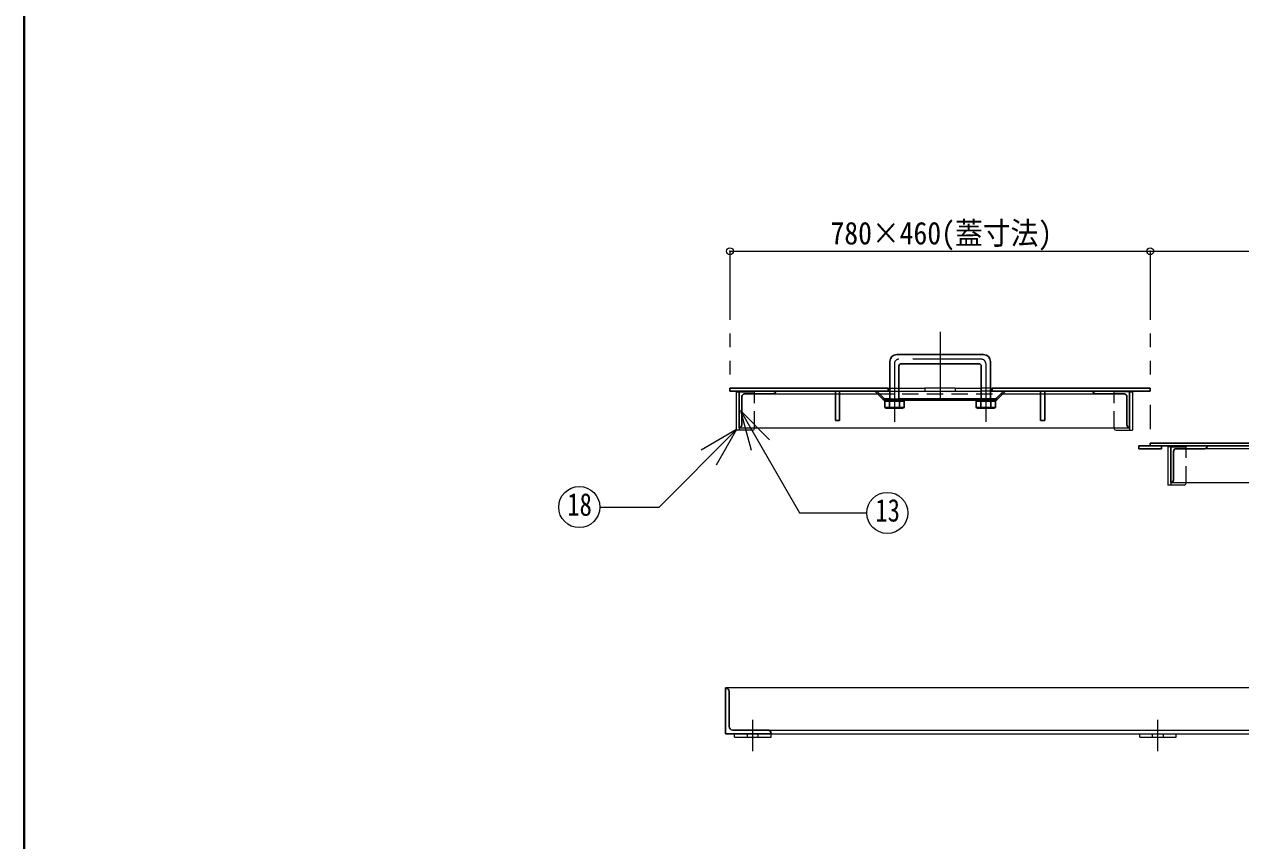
# Model space of a CAD drawing. Units: millimetres at full size, sheet at 1:15; details may follow other scales. Extents: x -3188 to 2887, y -2113 to 2102.
# Drawn here: x -3188 to -1856, y -240 to 654 of the extents above; entities that cross this region are included whole.
import ezdxf
from ezdxf.enums import TextEntityAlignment as Align

# ---------------------------------------------------------------- set-up
doc = ezdxf.new("R2010")
doc.units = ezdxf.units.MM
doc.header["$LTSCALE"] = 15
doc.header["$PDMODE"] = 32
doc.header["$PDSIZE"] = 7.5
doc.linetypes.add('CHAIN1', pattern=[8, 5, -1, 1, -1])
doc.linetypes.add('DASHED1', pattern=[1.8, 1.2, -0.6])
doc.layers.add('0-0_ﾚｲﾔ1', color=4, linetype='Continuous', lineweight=9)
doc.styles.add('ＭＳ ゴシック', font='')
doc.styles.get('ＭＳ ゴシック').set_extended_font_data('MS Gothic')

msp = doc.modelspace()

# ---------------------------------------------------------------- linework, layer by layer
at = {"layer": '0-0_ﾚｲﾔ1', "color": 1, "lineweight": 40}
msp.add_line((-3187.84, -2112.82), (-3187.84, 2102.18), dxfattribs=at)
at = {"layer": '0-0_ﾚｲﾔ1', "linetype": 'CHAIN1'}
for p, q in [((-2415.34, 405.38), (-2415.34, 270.38)), ((-1955.34, 405.38), (-1955.34, 270.38)), ((-2185.34, 317.18), (-2185.34, 237.18)), ((-2235.34, 282.18), (-2235.34, 218.68)), ((-2140.34, 287.18), (-2230.34, 287.18)), ((-2135.34, 282.18), (-2135.34, 218.68)), ((-1955.34, 237.18), (-1955.34, 210.38)), ((-2390.34, -141.82), (-2390.34, -107.82)), ((-1946.84, -141.82), (-1946.84, -107.82))]:
    msp.add_line(p, q, dxfattribs=at)
at = {"layer": '0-0_ﾚｲﾔ1'}
for p, q in [((-2415.34, 405.38), (-1955.34, 405.38)), ((-1955.34, 405.38), (-1495.34, 405.38)), ((-2168.76, 255.38), (-2201.93, 255.38)), ((-2368.34, 249.18), (-2299.84, 249.18)), ((-2295.34, 249.18), (-2253.84, 249.18)), ((-2201.93, 252.18), (-2168.76, 252.18)), ((-2116.84, 249.18), (-2075.34, 249.18)), ((-2070.84, 249.18), (-2014.84, 249.18)), ((-2405.34, 212.18), (-1977.84, 212.18)), ((-2390.54, 209.38), (-2405.34, 209.38)), ((-2388.54, 211.38), (-2388.54, 212.18)), ((-1994.64, 211.38), (-1994.64, 212.18)), ((-1992.64, 209.38), (-1977.84, 209.38)), ((-1839.84, 189.18), (-1895.84, 189.18)), ((-1932.84, 152.18), (-1517.84, 152.18)), ((-1918.04, 149.38), (-1932.84, 149.38)), ((-1916.04, 151.38), (-1916.04, 152.18)), ((-2410.34, -126.82), (-2410.34, -122.82)), ((-2410.34, -126.82), (-2370.34, -126.82)), ((-2370.34, -126.82), (-2370.34, -122.82)), ((-1966.84, -126.82), (-1966.84, -122.82)), ((-1966.84, -126.82), (-1926.84, -126.82)), ((-1926.84, -126.82), (-1926.84, -122.82))]:
    msp.add_line(p, q, dxfattribs=at)
at = {"layer": '0-0_ﾚｲﾔ1', "color": 5, "lineweight": 25}
for p, q in [((-2240.34, 284.68), (-2240.34, 241.68)), ((-2137.84, 292.18), (-2232.84, 292.18)), ((-2230.34, 279.68), (-2230.34, 241.68)), ((-2142.84, 282.18), (-2227.84, 282.18)), ((-2140.34, 279.68), (-2140.34, 241.68)), ((-2130.34, 284.68), (-2130.34, 241.68)), ((-2415.34, 255.38), (-2242.34, 255.38)), ((-2415.34, 255.38), (-2415.34, 252.18)), ((-2242.34, 255.38), (-2242.34, 252.18)), ((-2128.34, 255.38), (-1955.34, 255.38)), ((-2128.34, 255.38), (-2128.34, 252.18)), ((-1955.34, 255.38), (-1955.34, 252.18)), ((-2415.34, 252.18), (-2242.34, 252.18)), ((-2405.34, 252.18), (-2405.34, 212.18)), ((-2402.34, 246.18), (-2402.34, 215.18)), ((-2368.34, 249.18), (-2399.34, 249.18)), ((-2299.84, 252.18), (-2299.84, 220.18)), ((-2295.34, 252.18), (-2295.34, 220.18)), ((-2247.72, 243.06), (-2256.84, 252.18)), ((-2247.1, 244.56), (-2254.72, 252.18)), ((-2245.84, 241.18), (-2244.34, 241.68)), ((-2245.84, 241.18), (-2224.84, 241.18)), ((-2245.84, 241.18), (-2245.84, 234.18)), ((-2245.6, 242.18), (-2241.34, 242.18)), ((-2244.98, 243.68), (-2241.34, 243.68)), ((-2244.34, 241.68), (-2226.34, 241.68)), ((-2241.34, 243.68), (-2241.34, 242.18)), ((-2240.84, 241.18), (-2240.84, 234.18)), ((-2229.84, 241.18), (-2229.84, 234.18)), ((-2229.34, 243.68), (-2229.34, 242.18)), ((-2229.34, 243.68), (-2141.34, 243.68)), ((-2229.34, 242.18), (-2141.34, 242.18)), ((-2145.84, 241.18), (-2144.34, 241.68)), ((-2145.84, 241.18), (-2124.84, 241.18)), ((-2144.34, 241.68), (-2126.34, 241.68)), ((-2141.34, 243.68), (-2141.34, 242.18)), ((-2140.84, 241.18), (-2140.84, 234.18)), ((-2135.34, 241.68), (-2129.84, 241.18)), ((-2129.84, 241.18), (-2126.34, 241.68)), ((-2129.34, 243.68), (-2129.34, 242.18)), ((-2125.71, 243.68), (-2129.34, 243.68)), ((-2129.34, 242.18), (-2125.09, 242.18)), ((-2128.34, 252.18), (-1955.34, 252.18)), ((-2123.59, 244.56), (-2115.96, 252.18)), ((-2122.96, 243.06), (-2113.84, 252.18)), ((-2075.34, 252.18), (-2075.34, 220.18)), ((-2070.84, 252.18), (-2070.84, 220.18)), ((-1983.84, 249.18), (-2014.84, 249.18)), ((-1980.84, 215.18), (-1980.84, 246.18)), ((-1977.84, 252.18), (-1977.84, 212.18)), ((-2245.84, 234.18), (-2224.84, 234.18)), ((-2245.84, 234.18), (-2244.34, 233.68)), ((-2244.34, 233.68), (-2240.84, 234.18)), ((-2244.34, 233.68), (-2226.34, 233.68)), ((-2240.84, 234.18), (-2235.34, 233.68)), ((-2235.34, 233.68), (-2229.84, 234.18)), ((-2229.84, 234.18), (-2226.34, 233.68)), ((-2145.84, 234.18), (-2124.84, 234.18)), ((-2144.34, 233.68), (-2126.34, 233.68)), ((-2124.84, 234.18), (-2126.34, 233.68)), ((-2299.84, 220.18), (-2295.34, 220.18)), ((-2075.34, 220.18), (-2070.84, 220.18)), ((-1967.84, 192.18), (-1782.34, 192.18)), ((-1967.84, 192.18), (-1967.84, 188.98)), ((-1967.84, 188.98), (-1942.84, 188.98)), ((-1955.34, 195.38), (-1782.34, 195.38)), ((-1955.34, 195.38), (-1955.34, 192.18)), ((-1942.84, 192.18), (-1942.84, 188.98)), ((-1932.84, 192.18), (-1932.84, 152.18)), ((-1895.84, 189.18), (-1926.84, 189.18)), ((-1929.84, 186.18), (-1929.84, 155.18)), ((-2420.34, -122.82), (-2420.34, -72.82)), ((-2416.34, -114.82), (-2416.34, -76.82)), ((-2412.34, -118.82), (-2374.34, -118.82)), ((-2420.34, -122.82), (-2370.34, -122.82))]:
    msp.add_line(p, q, dxfattribs=at)
at = {"layer": '0-0_ﾚｲﾔ1', "color": 7, "lineweight": 18}
for p, q in [((-2242.34, 255.38), (-2240.34, 255.38)), ((-2230.34, 255.38), (-2201.93, 255.38)), ((-2201.93, 255.38), (-2201.93, 252.18)), ((-2168.76, 255.38), (-2140.34, 255.38)), ((-2168.76, 255.38), (-2168.76, 252.18)), ((-2130.34, 255.38), (-2128.34, 255.38)), ((-2408.54, 251.38), (-2408.54, 209.38)), ((-2408.54, 251.38), (-2405.34, 251.38)), ((-2242.34, 252.18), (-2240.34, 252.18)), ((-2241.34, 243.68), (-2240.34, 243.68)), ((-2241.34, 242.18), (-2240.34, 242.18)), ((-2230.34, 252.18), (-2201.93, 252.18)), ((-2229.34, 243.68), (-2230.34, 243.68)), ((-2229.34, 242.18), (-2230.34, 242.18)), ((-2168.76, 252.18), (-2140.34, 252.18)), ((-2141.34, 243.68), (-2140.34, 243.68)), ((-2141.34, 242.18), (-2140.34, 242.18)), ((-2130.34, 252.18), (-2128.34, 252.18)), ((-2129.34, 243.68), (-2130.34, 243.68)), ((-2129.34, 242.18), (-2130.34, 242.18)), ((-1977.84, 251.38), (-1974.64, 251.38)), ((-1974.64, 251.38), (-1974.64, 209.38)), ((-2403.92, 230.86), (-2392.27, 187.4)), ((-2403.92, 230.86), (-2339.25, 118.85)), ((-2403.92, 230.86), (-2372.1, 199.04)), ((-2408.06, 210.05), (-2492.89, 125.22)), ((-2408.06, 210.05), (-2447.03, 187.55)), ((-2408.06, 210.05), (-2430.56, 171.08)), ((-2405.34, 209.38), (-2408.54, 209.38)), ((-2405.34, 212.18), (-2405.34, 209.38)), ((-1977.84, 212.18), (-1977.84, 209.38)), ((-1977.84, 209.38), (-1974.64, 209.38)), ((-1932.84, 149.38), (-1936.04, 149.38)), ((-1932.84, 152.18), (-1932.84, 149.38)), ((-2557.86, 125.22), (-2492.89, 125.22)), ((-2339.25, 118.85), (-2265.58, 118.85)), ((-1030.34, -72.82), (-2420.34, -72.82)), ((-2374.34, -118.82), (-1076.34, -118.82)), ((-2370.34, -122.82), (-1080.34, -122.82))]:
    msp.add_line(p, q, dxfattribs=at)
at = {"layer": '0-0_ﾚｲﾔ1', "linetype": 'DASHED1'}
for p, q in [((-2240.34, 255.38), (-2230.34, 255.38)), ((-2130.34, 255.38), (-2140.34, 255.38)), ((-2405.34, 251.38), (-2388.54, 251.38)), ((-2388.54, 212.18), (-2388.54, 251.38)), ((-2299.84, 249.18), (-2295.34, 249.18)), ((-2253.84, 249.18), (-2116.84, 249.18)), ((-2240.34, 252.18), (-2230.34, 252.18)), ((-2240.34, 243.68), (-2230.34, 243.68)), ((-2240.34, 242.18), (-2230.34, 242.18)), ((-2130.34, 252.18), (-2140.34, 252.18)), ((-2130.34, 243.68), (-2140.34, 243.68)), ((-2130.34, 242.18), (-2140.34, 242.18)), ((-2075.34, 249.18), (-2070.84, 249.18)), ((-1994.64, 212.18), (-1994.64, 251.38)), ((-1977.84, 251.38), (-1994.64, 251.38)), ((-1932.84, 191.38), (-1916.04, 191.38)), ((-1916.04, 152.18), (-1916.04, 191.38)), ((-2396.34, -126.82), (-2396.34, -122.82)), ((-2384.34, -126.82), (-2384.34, -122.82)), ((-1952.84, -126.82), (-1952.84, -122.82)), ((-1940.84, -126.82), (-1940.84, -122.82))]:
    msp.add_line(p, q, dxfattribs=at)
at = {"layer": '0-0_ﾚｲﾔ1', "color": 5, "lineweight": 25}
for points in [[(-2244.34, 241.68), (-2240.84, 241.18), (-2235.34, 241.68)], [(-2235.34, 241.68), (-2229.84, 241.18), (-2226.34, 241.68)], [(-2226.34, 241.68), (-2224.84, 241.18), (-2224.84, 234.18), (-2226.34, 233.68)], [(-2145.84, 241.18), (-2145.84, 234.18), (-2144.34, 233.68), (-2140.84, 234.18)], [(-2144.34, 241.68), (-2140.84, 241.18), (-2135.34, 241.68)], [(-2129.84, 241.18), (-2129.84, 234.18), (-2126.34, 233.68)], [(-2126.34, 241.68), (-2124.84, 241.18), (-2124.84, 234.18)], [(-2140.84, 234.18), (-2135.34, 233.68), (-2129.84, 234.18)]]:
    msp.add_lwpolyline(points, dxfattribs=at)
at = {"layer": '0-0_ﾚｲﾔ1', "color": 7, "lineweight": 18}
msp.add_lwpolyline([(-1932.84, 191.38), (-1936.04, 191.38), (-1936.04, 149.38)], dxfattribs=at)
for centre in [(-2580.36, 125.22), (-2243.08, 118.85)]:
    msp.add_circle(centre, 22.5, dxfattribs=at)
at = {"layer": '0-0_ﾚｲﾔ1', "color": 5, "lineweight": 25}
for centre, radius, start, end in [((-2232.84, 284.68), 7.5, 90, 180), ((-2227.84, 279.68), 2.5, 90, 180), ((-2142.84, 279.68), 2.5, 0, 90), ((-2137.84, 284.68), 7.5, 0, 90), ((-2399.34, 246.18), 3, 90, 180), ((-2368.34, 252.18), 3, 270, 0), ((-2245.6, 245.18), 3, 225, 270), ((-2244.98, 246.68), 3, 225, 270), ((-2125.71, 246.68), 3, 270, 315), ((-2125.09, 245.18), 3, 270, 315), ((-2014.84, 252.18), 3, 180, 270), ((-1983.84, 246.18), 3, 0, 90), ((-2405.34, 215.18), 3, 270, 0), ((-1977.84, 215.18), 3, 180, 270), ((-1926.84, 186.18), 3, 90, 180), ((-1895.84, 192.18), 3, 270, 0), ((-1932.84, 155.18), 3, 270, 0), ((-2420.34, -76.82), 4, 0, 90), ((-2412.34, -114.82), 4, 180, 270), ((-2374.34, -122.82), 4, 0, 90)]:
    msp.add_arc(centre, radius, start, end, dxfattribs=at)
at = {"layer": '0-0_ﾚｲﾔ1', "linetype": 'CHAIN1'}
for centre, start, end in [((-2230.34, 282.18), 90, 180), ((-2140.34, 282.18), 0, 90)]:
    msp.add_arc(centre, 5, start, end, dxfattribs=at)
at = {"layer": '0-0_ﾚｲﾔ1'}
for centre, start, end in [((-2390.54, 211.38), 270, 0), ((-1992.64, 211.38), 180, 270), ((-1918.04, 151.38), 270, 0)]:
    msp.add_arc(centre, 2, start, end, dxfattribs=at)
at = {"layer": '0-0_ﾚｲﾔ1', "color": 1}
for p in [(-2415.34, 405.38), (-1955.34, 405.38)]:
    msp.add_point(p, dxfattribs=at)

# ---------------------------------------------------------------- texts
at = {"layer": '0-0_ﾚｲﾔ1', "color": 7, "style": 'ＭＳ ゴシック'}
for s, width, p in [('780×460(蓋寸法)', 0.9, (-2305.34, 405.38)), ('18', 0.8, (-2593.48, 108.34)), ('13', 0.8, (-2256.2, 101.98))]:
    msp.add_text(s, height=24.74, dxfattribs=dict(at, width=width)).set_placement(p, align=Align.BOTTOM_LEFT)

doc.saveas('drawing.dxf')
